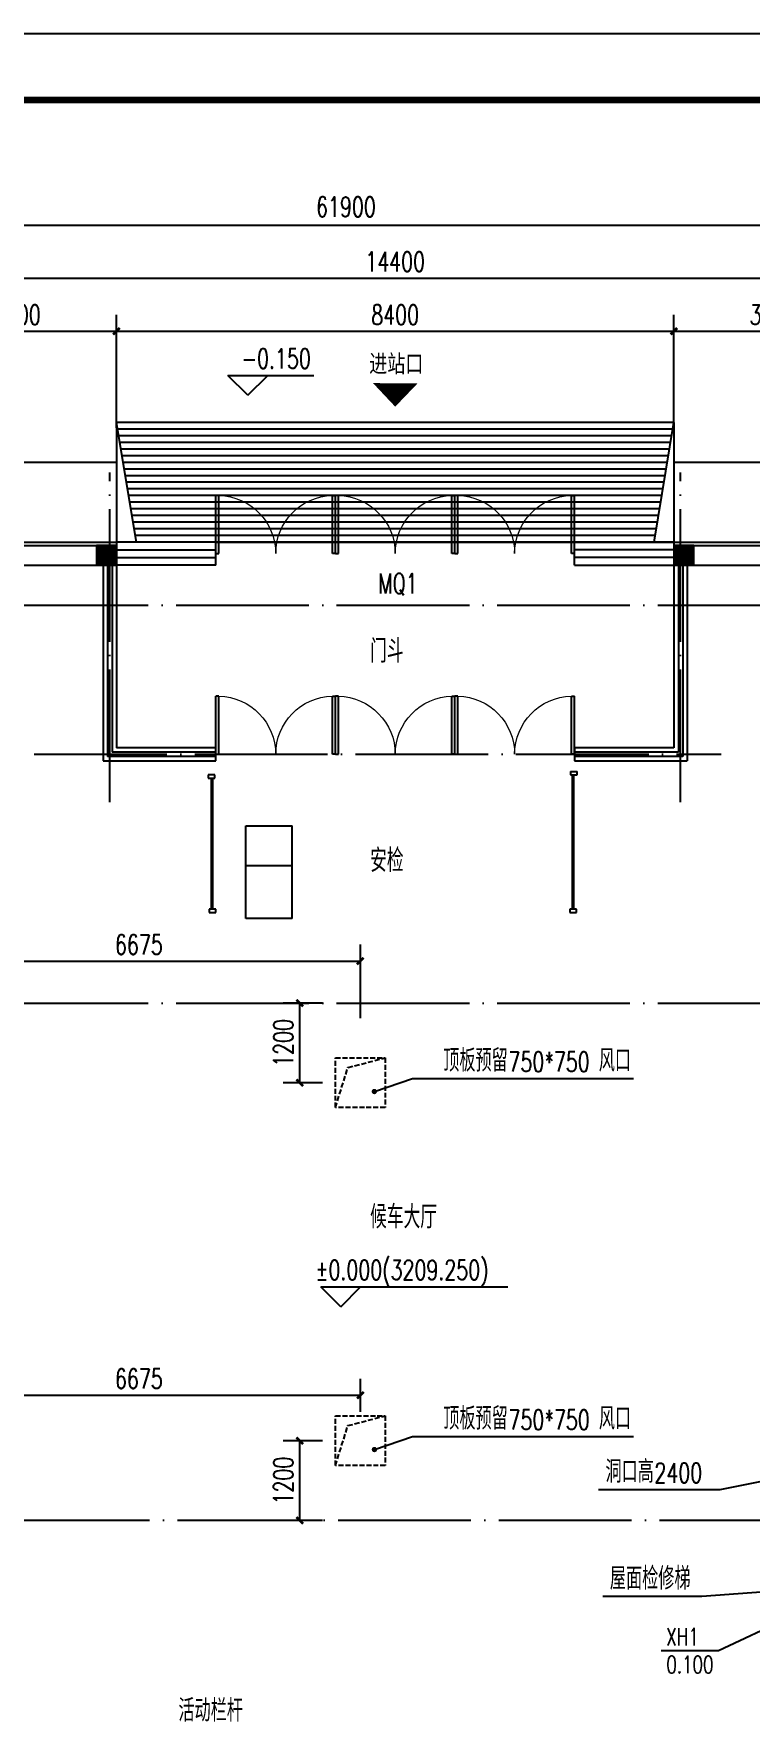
# Model space of a CAD drawing. Extents: x 63793 to 231107, y 20849 to 337643.
# Drawn here: x 168154 to 178948, y 268599 to 294050 of the extents above; entities that cross this region are included whole.
import ezdxf

# ---------------------------------------------------------------- set-up
doc = ezdxf.new("R2010")
doc.units = 0
doc.header["$LTSCALE"] = 1000
doc.header["$MEASUREMENT"] = 0
doc.linetypes.add('DASH', pattern=[0.35, 0.25, -0.1])
doc.linetypes.add('DOTE', pattern=[2.42, 2, -0.2, 0.02, -0.2])
for name, color, linetype in [('3T_BAR', 7, 'Continuous'), ('AXIS', 3, 'Continuous'), ('COLUMN', 2, 'Continuous'), ('CURTWALL', 4, 'Continuous'), ('DIM_ELEV', 3, 'Continuous'), ('DIM_LEAD', 3, 'Continuous'), ('DOTE', 1, 'DOTE'), ('HX', 1, 'Continuous'), ('PUB_DIM', 3, 'Continuous'), ('PUB_HATCH', 8, 'Continuous'), ('PUB_TEXT', 7, 'Continuous'), ('PUB_TITLE', 4, 'Continuous'), ('SURFACE', 6, 'Continuous'), ('WALL', 2, 'Continuous'), ('WINDOW', 4, 'Continuous'), ('WINDOW_TEXT', 7, 'Continuous'), ('新块$0$PUB_DIM', 3, 'Continuous'), ('看线', 7, 'Continuous')]:
    doc.layers.add(name, color=color, linetype=linetype)
doc.styles.add('_HZTXT', font='txt.shx', dxfattribs={"width": 0.7, "bigfont": 'HZTXT.shx'})
doc.styles.add('_TCH_DIM', font='SIMPLEX', dxfattribs={"bigfont": 'GBCBIG'})
doc.styles.add('_TCH_DIM_T3', font='SIMPLEX', dxfattribs={"width": 0.705882, "bigfont": 'GBCBIG'})
doc.styles.add('_TCH_WINDOW', font='SIMPLEX', dxfattribs={"height": 3.5, "bigfont": 'GBCBIG'})
doc.styles.get("Standard").update_dxf_attribs({"font": 'gbenor.shx', "bigfont": 'gbcbig.shx'})
doc.styles.add('TXT', font='SimSun.ttf', dxfattribs={"width": 0.75})
doc.dimstyles.new('_TCH_ARCH&&100', dxfattribs={"dimtxt": 297.5, "dimasz": 100, "dimexe": 250, "dimexo": 300, "dimgap": 100, "dimtad": 1, "dimdec": 0, "dimzin": 0, "dimdsep": 46, "dimtxsty": '_TCH_DIM_T3', "dimblk": 'ARCHTICK', "dimcen": 0.09, "dimclrt": 7, "dimazin": 2, "dimtfac": 1, "dimtdec": 0, "dimtix": 1, "dimtmove": 2, "dimatfit": 3, "dimfxl": 0, "dimtolj": 1, "dimtzin": 0, "dimarcsym": 0})

# ---------------------------------------------------------------- blocks, each defined once
blk = doc.blocks.new('A$C3B206A9B')
at = {"layer": 'HX'}
blk.add_lwpolyline([(597, 0, 0, 1200, 0), (600, 631, 1200, 1200, 0)], format="xyseb", dxfattribs=at)
blk = doc.blocks.new('_ArchTick')
at = {"color": 0, "linetype": 'ByBlock', "const_width": 0.4}
blk.add_lwpolyline([(-0.5, -0.5), (0.5, 0.5)], dxfattribs=at)
blk = doc.blocks.new('*D116')
at = {"layer": 'Defpoints', "color": 0, "transparency": 16777216}
for p in [(173074, 273528), (166399, 272980), (173074, 272980)]:
    blk.add_point(p, dxfattribs=at)
at = {"layer": 'PUB_DIM', "color": 0, "lineweight": -2, "transparency": 16777216}
for p, q in [((166399, 273280), (166399, 273778)), ((173074, 273280), (173074, 273778)), ((166399, 273528), (173074, 273528))]:
    blk.add_line(p, q, dxfattribs=at)
at = {"layer": 'PUB_DIM', "color": 0, "lineweight": -2, "transparency": 16777216, "xscale": 100, "yscale": 100, "zscale": 100, "rotation": 180}
blk.add_blockref('_ArchTick', (166399, 273528), dxfattribs=at)
at = {"layer": 'PUB_DIM', "color": 0, "lineweight": -2, "transparency": 16777216, "xscale": 100, "yscale": 100, "zscale": 100}
blk.add_blockref('_ArchTick', (173074, 273528), dxfattribs=at)
at = {"layer": 'PUB_DIM', "color": 7, "transparency": 16777216, "insert": (169737, 273777), "char_height": 297.5, "attachment_point": 5, "style": '_TCH_DIM_T3'}
blk.add_mtext('\\A1;6675', dxfattribs=at)
blk = doc.blocks.new('*D117')
at = {"layer": 'Defpoints', "color": 0, "transparency": 16777216}
for p in [(172162, 272842), (172803, 272842), (172803, 271642)]:
    blk.add_point(p, dxfattribs=at)
at = {"layer": 'PUB_DIM', "color": 0, "lineweight": -2, "transparency": 16777216}
for p, q in [((172503, 272842), (171912, 272842)), ((172162, 271642), (172162, 272842)), ((172503, 271642), (171912, 271642))]:
    blk.add_line(p, q, dxfattribs=at)
at = {"layer": 'PUB_DIM', "color": 0, "lineweight": -2, "transparency": 16777216, "xscale": 100, "yscale": 100, "zscale": 100}
for p, rotation in [((172162, 272842), 90), ((172162, 271642), 270)]:
    blk.add_blockref('_ArchTick', p, dxfattribs=dict(at, rotation=rotation))
at = {"layer": 'PUB_DIM', "color": 7, "transparency": 16777216, "insert": (171913, 272242), "char_height": 297.5, "attachment_point": 5, "rotation": 90, "style": '_TCH_DIM_T3'}
blk.add_mtext('\\A1;1200', dxfattribs=at)
blk = doc.blocks.new('*D118')
at = {"layer": 'Defpoints', "color": 0, "transparency": 16777216}
for p in [(172162, 279439), (172803, 279439), (172803, 278239)]:
    blk.add_point(p, dxfattribs=at)
at = {"layer": 'PUB_DIM', "color": 0, "lineweight": -2, "transparency": 16777216}
for p, q in [((172503, 279439), (171912, 279439)), ((172162, 278239), (172162, 279439)), ((172503, 278239), (171912, 278239))]:
    blk.add_line(p, q, dxfattribs=at)
at = {"layer": 'PUB_DIM', "color": 0, "lineweight": -2, "transparency": 16777216, "xscale": 100, "yscale": 100, "zscale": 100}
for p, rotation in [((172162, 279439), 90), ((172162, 278239), 270)]:
    blk.add_blockref('_ArchTick', p, dxfattribs=dict(at, rotation=rotation))
at = {"layer": 'PUB_DIM', "color": 7, "transparency": 16777216, "insert": (171913, 278839), "char_height": 297.5, "attachment_point": 5, "rotation": 90, "style": '_TCH_DIM_T3'}
blk.add_mtext('\\A1;1200', dxfattribs=at)
blk = doc.blocks.new('*D119')
at = {"layer": 'Defpoints', "color": 0, "transparency": 16777216}
for p in [(173074, 280072), (166399, 278914), (173074, 278914)]:
    blk.add_point(p, dxfattribs=at)
at = {"layer": 'PUB_DIM', "color": 0, "lineweight": -2, "transparency": 16777216}
for p, q in [((166399, 279214), (166399, 280322)), ((173074, 279214), (173074, 280322)), ((166399, 280072), (173074, 280072))]:
    blk.add_line(p, q, dxfattribs=at)
at = {"layer": 'PUB_DIM', "color": 0, "lineweight": -2, "transparency": 16777216, "xscale": 100, "yscale": 100, "zscale": 100, "rotation": 180}
blk.add_blockref('_ArchTick', (166399, 280072), dxfattribs=at)
at = {"layer": 'PUB_DIM', "color": 0, "lineweight": -2, "transparency": 16777216, "xscale": 100, "yscale": 100, "zscale": 100}
blk.add_blockref('_ArchTick', (173074, 280072), dxfattribs=at)
at = {"layer": 'PUB_DIM', "color": 7, "transparency": 16777216, "insert": (169737, 280321), "char_height": 297.5, "attachment_point": 5, "style": '_TCH_DIM_T3'}
blk.add_mtext('\\A1;6675', dxfattribs=at)
blk = doc.blocks.new('*D195')
at = {"layer": 'Defpoints', "color": 0, "transparency": 16777216}
for p in [(180799, 289566), (177799, 287812), (180799, 287812)]:
    blk.add_point(p, dxfattribs=at)
at = {"layer": 'PUB_DIM', "color": 0, "lineweight": -2, "transparency": 16777216}
for p, q in [((177799, 288112), (177799, 289816)), ((180799, 288112), (180799, 289816)), ((177799, 289566), (180799, 289566))]:
    blk.add_line(p, q, dxfattribs=at)
at = {"layer": 'PUB_DIM', "color": 0, "lineweight": -2, "transparency": 16777216, "xscale": 100, "yscale": 100, "zscale": 100, "rotation": 180}
blk.add_blockref('_ArchTick', (177799, 289566), dxfattribs=at)
at = {"layer": 'PUB_DIM', "color": 0, "lineweight": -2, "transparency": 16777216, "xscale": 100, "yscale": 100, "zscale": 100}
blk.add_blockref('_ArchTick', (180799, 289566), dxfattribs=at)
at = {"layer": 'PUB_DIM', "color": 7, "transparency": 16777216, "insert": (179299, 289815), "char_height": 297.5, "attachment_point": 5, "style": '_TCH_DIM_T3'}
blk.add_mtext('\\A1;3000', dxfattribs=at)
blk = doc.blocks.new('*D196')
at = {"layer": 'Defpoints', "color": 0, "transparency": 16777216}
for p in [(177799, 289566), (169399, 287812), (177799, 287812)]:
    blk.add_point(p, dxfattribs=at)
at = {"layer": 'PUB_DIM', "color": 0, "lineweight": -2, "transparency": 16777216}
for p, q in [((169399, 288112), (169399, 289816)), ((177799, 288112), (177799, 289816)), ((169399, 289566), (177799, 289566))]:
    blk.add_line(p, q, dxfattribs=at)
at = {"layer": 'PUB_DIM', "color": 0, "lineweight": -2, "transparency": 16777216, "xscale": 100, "yscale": 100, "zscale": 100, "rotation": 180}
blk.add_blockref('_ArchTick', (169399, 289566), dxfattribs=at)
at = {"layer": 'PUB_DIM', "color": 0, "lineweight": -2, "transparency": 16777216, "xscale": 100, "yscale": 100, "zscale": 100}
blk.add_blockref('_ArchTick', (177799, 289566), dxfattribs=at)
at = {"layer": 'PUB_DIM', "color": 7, "transparency": 16777216, "insert": (173599, 289815), "char_height": 297.5, "attachment_point": 5, "style": '_TCH_DIM_T3'}
blk.add_mtext('\\A1;8400', dxfattribs=at)
blk = doc.blocks.new('*D197')
at = {"layer": 'Defpoints', "color": 0, "transparency": 16777216}
for p in [(169399, 289566), (166399, 287812), (169399, 287812)]:
    blk.add_point(p, dxfattribs=at)
at = {"layer": 'PUB_DIM', "color": 0, "lineweight": -2, "transparency": 16777216}
for p, q in [((166399, 288112), (166399, 289816)), ((169399, 288112), (169399, 289816)), ((166399, 289566), (169399, 289566))]:
    blk.add_line(p, q, dxfattribs=at)
at = {"layer": 'PUB_DIM', "color": 0, "lineweight": -2, "transparency": 16777216, "xscale": 100, "yscale": 100, "zscale": 100, "rotation": 180}
blk.add_blockref('_ArchTick', (166399, 289566), dxfattribs=at)
at = {"layer": 'PUB_DIM', "color": 0, "lineweight": -2, "transparency": 16777216, "xscale": 100, "yscale": 100, "zscale": 100}
blk.add_blockref('_ArchTick', (169399, 289566), dxfattribs=at)
at = {"layer": 'PUB_DIM', "color": 7, "transparency": 16777216, "insert": (167899, 289815), "char_height": 297.5, "attachment_point": 5, "style": '_TCH_DIM_T3'}
blk.add_mtext('\\A1;3000', dxfattribs=at)
blk = doc.blocks.new('*D279')
at = {"layer": 'AXIS', "color": 0, "lineweight": -2, "transparency": 16777216}
for p, q in [((166399, 288300), (166399, 290616)), ((180799, 288300), (180799, 290616)), ((166399, 290366), (180799, 290366))]:
    blk.add_line(p, q, dxfattribs=at)
at = {"layer": 'Defpoints', "color": 0, "transparency": 16777216}
for p in [(180799, 290366), (166399, 288000), (180799, 288000)]:
    blk.add_point(p, dxfattribs=at)
at = {"layer": 'AXIS', "color": 0, "lineweight": -2, "transparency": 16777216, "xscale": 100, "yscale": 100, "zscale": 100, "rotation": 180}
blk.add_blockref('_ArchTick', (166399, 290366), dxfattribs=at)
at = {"layer": 'AXIS', "color": 0, "lineweight": -2, "transparency": 16777216, "xscale": 100, "yscale": 100, "zscale": 100}
blk.add_blockref('_ArchTick', (180799, 290366), dxfattribs=at)
at = {"layer": 'AXIS', "color": 7, "transparency": 16777216, "insert": (173599, 290615), "char_height": 297.5, "attachment_point": 5, "style": '_TCH_DIM_T3'}
blk.add_mtext('\\A1;14400', dxfattribs=at)
blk = doc.blocks.new('*D284')
at = {"layer": 'AXIS', "color": 0, "lineweight": -2, "transparency": 16777216}
for p, q in [((142649, 289600), (142649, 291416)), ((204549, 289600), (204549, 291416)), ((142649, 291166), (204549, 291166))]:
    blk.add_line(p, q, dxfattribs=at)
at = {"layer": 'Defpoints', "color": 0, "transparency": 16777216}
for p in [(204549, 291166), (142649, 289300), (204549, 289300)]:
    blk.add_point(p, dxfattribs=at)
at = {"layer": 'AXIS', "color": 0, "lineweight": -2, "transparency": 16777216, "xscale": 100, "yscale": 100, "zscale": 100, "rotation": 180}
blk.add_blockref('_ArchTick', (142649, 291166), dxfattribs=at)
at = {"layer": 'AXIS', "color": 0, "lineweight": -2, "transparency": 16777216, "xscale": 100, "yscale": 100, "zscale": 100}
blk.add_blockref('_ArchTick', (204549, 291166), dxfattribs=at)
at = {"layer": 'AXIS', "color": 7, "transparency": 16777216, "insert": (172857, 291441), "char_height": 297.5, "attachment_point": 5, "style": '_TCH_DIM_T3'}
blk.add_mtext('\\A1;61900', dxfattribs=at)
blk = doc.blocks.new('$WINLIB2D$00000001')
for p, q in [((-0.5, 0.5), (0.5, 0.5)), ((-0.5, 0.5), (-0.5, -0.5)), ((0.5, -0.5), (0.5, 0.5)), ((0.5, 0.167), (-0.5, 0.167)), ((0.5, -0.167), (-0.5, -0.167)), ((-0.5, -0.5), (0.5, -0.5))]:
    blk.add_line(p, q)
blk = doc.blocks.new('$DorLib2D$00000002')
for p, q in [((-0.5, 0), (-0.5, 0.4875)), ((-0.475, 0.4875), (-0.5, 0.4875)), ((-0.475, 0), (-0.475, 0.4875)), ((0.475, 0), (0.475, 0.4875)), ((0.475, 0.4875), (0.5, 0.4875)), ((0.5, 0), (0.5, 0.4875)), ((-0.5, 0), (-0.475, 0)), ((0.5, 0), (0.475, 0))]:
    blk.add_line(p, q)
at = {"lineweight": 13}
for centre, start, end in [((-0.4875, 0), 0, 88.53072), ((0.4875, 0), 91.46928, 180)]:
    blk.add_arc(centre, 0.4875, start, end, dxfattribs=at)
blk = doc.blocks.new('_FZH')
blk.add_lwpolyline([(-0.5, -0.5), (0.5, -0.5), (0.5, 0.5), (-0.5, 0.5)], close=True)
at = {"layer": 'PUB_HATCH'}
blk.add_solid([(-0.5, -0.5), (0.5, -0.5), (-0.5, 0.5), (0.5, 0.5)], dxfattribs=at)

msp = doc.modelspace()

# ---------------------------------------------------------------- linework, layer by layer
at = {"color": 9}
for p, q in [((177799.3, 288188.9), (169399.3, 288188.9)), ((169399.3, 288188.9), (169399.3, 286388.9)), ((169699.3, 286388.9), (169399.3, 288188.9)), ((177499.3, 286388.9), (177799.3, 288188.9)), ((177799.3, 288188.9), (177799.3, 286388.9)), ((177782.6, 288088.9), (169415.9, 288088.9)), ((177765.9, 287988.9), (169432.6, 287988.9)), ((177749.3, 287888.9), (169449.3, 287888.9)), ((177732.6, 287788.9), (169465.9, 287788.9)), ((177715.9, 287688.9), (169482.6, 287688.9)), ((177699.3, 287588.9), (169499.3, 287588.9)), ((177682.6, 287488.9), (169515.9, 287488.9)), ((177665.9, 287388.9), (169532.6, 287388.9)), ((177649.3, 287288.9), (169549.3, 287288.9)), ((177632.6, 287188.9), (169565.9, 287188.9)), ((177615.9, 287088.9), (169582.6, 287088.9)), ((177599.3, 286988.9), (169599.3, 286988.9)), ((177582.6, 286888.9), (169615.9, 286888.9)), ((177565.9, 286788.9), (169632.6, 286788.9)), ((177549.3, 286688.9), (169649.3, 286688.9)), ((177532.6, 286588.9), (169665.9, 286588.9)), ((177799.3, 286388.9), (169399.3, 286388.9)), ((177515.9, 286488.9), (169682.6, 286488.9))]:
    msp.add_line(p, q, dxfattribs=at)
for points in [[(169399.3, 287588.8), (165499.3, 287588.8)], [(189499.3, 286988.8), (182599.3, 286988.8), (182599.3, 287589), (177799.3, 287588.9)]]:
    msp.add_lwpolyline(points)
at = {"linetype": 'DASH', "ltscale": 0.3}
msp.add_lwpolyline([(172699.3, 278613.8), (173449.3, 278613.8), (173449.3, 277863.8), (172699.3, 277863.8)], close=True, dxfattribs=at)
msp.add_lwpolyline([(172699.3, 277863.8), (172886.1, 278467.2), (173449.3, 278613.8)], dxfattribs=at)
at = {"linetype": 'DASH', "ltscale": 0.3, "elevation": -2600}
msp.add_lwpolyline([(172699.3, 272467.3), (172886.1, 273070.7), (173449.3, 273217.3)], dxfattribs=at)
msp.add_lwpolyline([(172700.1, 273217.3), (173450.1, 273217.3), (173450.1, 272467.3), (172700.1, 272467.3)], close=True, dxfattribs=at)
at = {"layer": '3T_BAR'}
for p, q in [((170783, 282880.1), (170783, 282830.1)), ((170883, 282880.1), (170783, 282880.1)), ((170783, 282830.1), (170883, 282830.1)), ((170883, 282830.1), (170883, 282880.1)), ((176238.8, 282929.8), (176238.8, 282879.8)), ((176238.8, 282929.8), (176338.8, 282929.8)), ((176238.8, 282879.8), (176338.8, 282879.8)), ((176338.8, 282879.8), (176338.8, 282929.8)), ((170794.6, 280852.9), (170794.6, 280802.9)), ((170894.6, 280852.9), (170794.6, 280852.9)), ((170794.6, 280802.9), (170894.6, 280802.9)), ((170894.6, 280802.9), (170894.6, 280852.9)), ((176230.8, 280852.9), (176230.8, 280802.9)), ((176330.8, 280852.9), (176230.8, 280852.9)), ((176230.8, 280802.9), (176330.8, 280802.9)), ((176330.8, 280802.9), (176330.8, 280852.9))]:
    msp.add_line(p, q, dxfattribs=at)
at = {"layer": 'CURTWALL'}
for p, q in [((170833, 282830.1), (170853, 282830.1)), ((170833, 280852.9), (170833, 282830.1)), ((170853, 280852.9), (170853, 282830.1)), ((176268.8, 282879.8), (176288.8, 282879.8)), ((176271.9, 280852.9), (176271.9, 282879.8)), ((176291.9, 280852.9), (176291.9, 282879.8))]:
    msp.add_line(p, q, dxfattribs=at)
at = {"layer": 'DIM_ELEV'}
for p, q in [((171378.5, 288600.4), (171078.5, 288900.4)), ((171078.5, 288900.4), (172374.6, 288900.4)), ((171378.5, 288600.4), (171678.5, 288900.4)), ((172778.5, 274863.2), (172478.5, 275163.2)), ((172478.5, 275163.2), (175295.5, 275163.2)), ((172778.5, 274863.2), (173078.5, 275163.2))]:
    msp.add_line(p, q, dxfattribs=at)
at = {"layer": 'DIM_LEAD'}
for p, q in [((173285.4, 278106.3), (173858, 278301.2)), ((173858, 278301.2), (177187.9, 278301.2)), ((173286.1, 272709.8), (173858.7, 272904.6)), ((173858.7, 272904.6), (177188.6, 272904.6)), ((180586.8, 272516.8), (178491.5, 272103.9)), ((178491.5, 272103.9), (176662.3, 272103.9)), ((181049.3, 270700.1), (178220, 270494.5)), ((178220, 270494.5), (176728.7, 270494.5))]:
    msp.add_line(p, q, dxfattribs=at)
at = {"layer": 'DIM_LEAD', "const_width": 40}
for points in [[(173266.4, 278099.8, 1), (173304.3, 278112.7, 1)], [(173267.2, 272703.3, 1), (173305, 272716.2, 1)]]:
    msp.add_lwpolyline(points, format="xyb", close=True, dxfattribs=at)
at = {"layer": 'DOTE'}
for p, q in [((169299.3, 282466.6), (169299.3, 287438.9)), ((177899.3, 282466.6), (177899.3, 287438.9)), ((138837, 285438.9), (206199.3, 285438.9)), ((168159.2, 283188.9), (178510.7, 283188.9)), ((138837, 279438.9), (206199.3, 279438.9)), ((206199.3, 271638.9), (138837, 271638.9))]:
    msp.add_line(p, q, dxfattribs=at)
at = {"layer": 'PUB_TITLE'}
msp.add_lwpolyline([(132027.2, 252050.1), (221227.2, 252050.1), (221227.2, 294050.1), (132027.2, 294050.1)], close=True, dxfattribs=at)
at = {"layer": 'PUB_TITLE', "const_width": 100}
msp.add_lwpolyline([(134527.2, 253050.1), (220227.2, 253050.1), (220227.2, 293050.1), (134527.2, 293050.1)], close=True, dxfattribs=at)
at = {"layer": 'SURFACE'}
for p, q in [((166399.3, 286388.9), (169249.3, 286388.9)), ((169249.3, 286388.9), (169399.3, 286388.9)), ((169399.3, 286388.9), (169399.3, 286338.9)), ((177799.3, 286388.9), (177799.3, 286338.9)), ((177799.3, 286388.9), (177949.3, 286388.9)), ((177949.3, 286388.9), (180799.3, 286388.9))]:
    msp.add_line(p, q, dxfattribs=at)
at = {"layer": 'WALL'}
for p, q in [((167199.3, 286338.9), (169099.3, 286338.9)), ((178099.3, 286338.9), (179999.3, 286338.9)), ((167199.3, 286038.9), (169099.3, 286038.9)), ((178099.3, 286038.9), (179999.3, 286038.9))]:
    msp.add_line(p, q, dxfattribs=at)
at = {"layer": 'WINDOW'}
for p, q in [((170899.3, 286388.9), (172699.3, 286388.9)), ((172699.3, 286388.9), (174499.3, 286388.9)), ((174499.3, 286388.9), (176299.3, 286388.9)), ((169199.3, 286038.9), (169199.3, 283088.9)), ((169265.9, 286038.9), (169265.9, 283155.6)), ((169332.6, 286038.9), (169332.6, 283222.3)), ((169399.3, 286038.9), (169399.3, 283288.9)), ((177799.3, 286038.9), (177799.3, 283288.9)), ((177865.9, 286038.9), (177865.9, 283222.3)), ((177932.6, 286038.9), (177932.6, 283155.6)), ((177999.3, 286038.9), (177999.3, 283088.9)), ((170899.3, 283288.9), (169399.3, 283288.9)), ((170899.3, 283088.9), (170899.3, 283288.9)), ((177799.3, 283288.9), (176299.3, 283288.9)), ((176299.3, 283288.9), (176299.3, 283088.9)), ((169199.3, 283088.9), (170899.3, 283088.9)), ((170899.3, 283155.6), (169265.9, 283155.6)), ((170899.3, 283222.3), (169332.6, 283222.3)), ((177865.9, 283222.3), (176299.3, 283222.3)), ((177932.6, 283155.6), (176299.3, 283155.6)), ((176299.3, 283088.9), (177999.3, 283088.9))]:
    msp.add_line(p, q, dxfattribs=at)
at = {"layer": '新块$0$PUB_DIM'}
for p, q in [((180361.5, 270559.6), (178468.1, 269678)), ((178468.1, 269678), (177606.9, 269678))]:
    msp.add_line(p, q, dxfattribs=at)
at = {"layer": '看线', "linetype": 'Continuous', "ltscale": 10}
for p, q in [((171348.8, 282113), (172048.8, 282113)), ((171348.8, 280713), (171348.8, 282113)), ((172048.8, 280713), (172048.8, 282113)), ((172048.8, 281507.2), (171348.8, 281507.2)), ((172048.8, 280713), (171348.8, 280713))]:
    msp.add_line(p, q, dxfattribs=at)

# ---------------------------------------------------------------- block references
at = {"color": 3, "xscale": 0.5600000000267755, "yscale": 0.5600000000267755, "zscale": 0.5600000000267755}
msp.add_blockref('A$C3B206A9B', (173265.1, 288429.1), dxfattribs=at)
at = {"layer": 'COLUMN', "xscale": 300, "yscale": 300, "zscale": 300}
msp.add_blockref('_FZH', (169249.3, 286188.9), dxfattribs=at)
at = {"layer": 'COLUMN', "xscale": 300, "yscale": 300, "zscale": 300, "rotation": 90}
msp.add_blockref('_FZH', (177949.3, 286188.9), dxfattribs=at)
at = {"layer": 'WINDOW'}
for name, p, xscale, yscale, zscale in [('$DorLib2D$00000002', (171799.3, 286213.9), -1800, 1800, -1800), ('$DorLib2D$00000002', (175399.3, 286213.9), -1800, 1800, -1800), ('$WINLIB2D$00000001', (170149.3, 286213.9), -1500, -350, -1500), ('$WINLIB2D$00000001', (177049.3, 286213.9), 1500, -350, 1500)]:
    msp.add_blockref(name, p, dxfattribs=dict(at, xscale=xscale, yscale=yscale, zscale=zscale))
ref = msp.add_blockref('$DorLib2D$00000002', (173599.3, 286213.9), dxfattribs=dict(at, xscale=-1800, yscale=1800, zscale=-1800))
ref.add_attrib('A', 'MQ1', (173344.3, 285615.2), dxfattribs={"layer": 'WINDOW_TEXT', "height": 297.5, "style": '_TCH_WINDOW', "width": 0.705882})
at = {"layer": 'WINDOW', "xscale": 1800, "yscale": -1800, "zscale": 1800, "rotation": 180}
for p in [(171799.3, 283188.9), (173599.3, 283188.9), (175399.3, 283188.9)]:
    msp.add_blockref('$DorLib2D$00000002', p, dxfattribs=at)

# ---------------------------------------------------------------- texts
at = {"char_height": 350, "width": 3190, "attachment_point": 1}
for s, insert in [('门斗', (173221, 284921.4)), ('安检', (173221, 281764.6)), ('候车大厅', (173221, 276392.4))]:
    msp.add_mtext(s, dxfattribs=dict(at, insert=insert))
at = {"layer": 'PUB_TEXT'}
for s, height, style, width, p in [('-0.150', 297.5, '_TCH_DIM', 0.705882, (171284.6, 289005.4)), ('750*750', 297.5, '_TCH_DIM', 0.705882, (175305.9, 278406.2)), ('%%P0.000(3209.250)', 297.5, '_TCH_DIM', 0.705882, (172395.5, 275268.2)), ('750*750', 297.5, '_TCH_DIM', 0.705882, (175306.6, 273009.6)), ('2400', 297.5, '_TCH_DIM', 0.705882, (177504.5, 272208.9)), ('XH1', 262.5, '_HZTXT', 0.7, (177685.7, 269756.7)), ('0.100', 262.5, '_HZTXT', 0.7, (177685.7, 269336.7))]:
    msp.add_text(s, height=height, dxfattribs=dict(at, style=style, width=width)).set_placement(p)
at = {"layer": 'PUB_TEXT', "color": 7, "style": 'TXT', "width": 0.75}
msp.add_text('进站口', height=265.82, dxfattribs=at).set_placement((173208.4, 288945.8))
at = {"layer": 'PUB_TEXT', "style": '_TCH_DIM'}
for s, p in [('顶板预留', (174322.9, 278406.2)), ('风口', (176665.9, 278406.2)), ('顶板预留', (174323.6, 273009.6)), ('风口', (176666.6, 273009.6)), ('洞口高', (176767.3, 272208.9)), ('屋面检修梯', (176833.7, 270599.5)), ('活动栏杆', (170333.3, 268609.4))]:
    msp.add_text(s, height=337.59, dxfattribs=at).set_placement(p)

# ---------------------------------------------------------------- dimensions: what is measured, and where the dimension line sits
at = {"layer": 'AXIS'}
dim = msp.add_linear_dim(base=(204549.3, 291166.2), p1=(142649.3, 289299.5), p2=(204549.3, 289299.5), angle=0, text='61900', dimstyle='_TCH_ARCH&&100', dxfattribs=at)
dim.commit()
dim.dimension.update_dxf_attribs({"geometry": '*D284', "text_midpoint": (172856.9, 291441.2), "dimtype": 129})
dim = msp.add_aligned_dim(p1=(166399.3, 287999.5), p2=(180799.3, 287999.5), distance=2366.7, text='14400', dimstyle='_TCH_ARCH&&100', dxfattribs=at)
dim.commit()
dim.dimension.update_dxf_attribs({"geometry": '*D279', "text_midpoint": (173599.3, 290615)})
at = {"layer": 'PUB_DIM'}
for p1, p2, distance, text, picture, middle in [((166399.3, 287811.7), (169399.3, 287811.7), 1754.5, '3000', '*D197', (167899.3, 289815)), ((169399.3, 287811.7), (177799.3, 287811.7), 1754.5, '8400', '*D196', (173599.3, 289815)), ((177799.3, 287811.7), (180799.3, 287811.7), 1754.5, '3000', '*D195', (179299.3, 289815)), ((166399.3, 278913.8), (173074.3, 278913.8), 1158.5, '6675', '*D119', (169736.8, 280321.1)), ((172802.9, 278238.8), (172802.9, 279438.9), 641, '1200', '*D118', (171913.1, 278838.9)), ((166399.3, 272979.8), (173074.3, 272979.8), 548.3, '6675', '*D116', (169736.8, 273776.8)), ((172802.9, 271642.1), (172802.9, 272842.3), 641, '1200', '*D117', (171913.1, 272242.2))]:
    dim = msp.add_aligned_dim(p1=p1, p2=p2, distance=distance, text=text, dimstyle='_TCH_ARCH&&100', dxfattribs=at)
    dim.commit()
    dim.dimension.update_dxf_attribs({"geometry": picture, "text_midpoint": middle})

doc.saveas('drawing.dxf')
